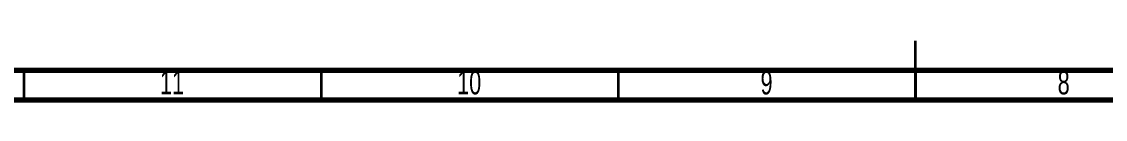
# Model space of a CAD drawing. Header units: millimetres. Extents: x -1615 to 4166, y 5 to 3174.
# Drawn here: x 2804.5 to 2986.9, y 1560.1 to 1570.1 of the extents above; entities that cross this region are included whole.
import ezdxf

# ---------------------------------------------------------------- set-up
doc = ezdxf.new("R2010")
doc.units = ezdxf.units.MM
doc.header["$LTSCALE"] = 0.25
doc.layers.get('0').update_dxf_attribs({"lineweight": 50})
doc.styles.add('SLDTEXTSTYLE0', font='TXT', dxfattribs={"width": 0.686449})

msp = doc.modelspace()

# ---------------------------------------------------------------- linework, layer by layer
at = {"color": 7, "linetype": 'Continuous', "lineweight": 35}
for p, q in [((2954.915, 1560.131), (2954.915, 1570.131)), ((2804.915, 1565.131), (2804.915, 1560.131)), ((2854.915, 1565.131), (2854.915, 1560.131)), ((2904.915, 1565.131), (2904.915, 1560.131)), ((2954.915, 1565.131), (2954.915, 1560.131))]:
    msp.add_line(p, q, dxfattribs=at)
at = {"color": 7, "linetype": 'Continuous', "lineweight": 70}
for p, q in [((3360.415, 1565.131), (2549.415, 1565.131)), ((3365.415, 1560.131), (2544.415, 1560.131))]:
    msp.add_line(p, q, dxfattribs=at)

# ---------------------------------------------------------------- texts
at = {"color": 7, "linetype": 'Continuous', "lineweight": 0, "attachment_point": 2, "style": 'SLDTEXTSTYLE0'}
for s, insert, char_height in [('11', (2829.835, 1565.084), 3.9687), ('10', (2879.835, 1565.084), 3.9687), ('9', (2929.875, 1565.084), 3.969), ('8', (2979.875, 1565.084), 3.969)]:
    msp.add_mtext(s, dxfattribs=dict(at, insert=insert, char_height=char_height))

doc.saveas('drawing.dxf')
